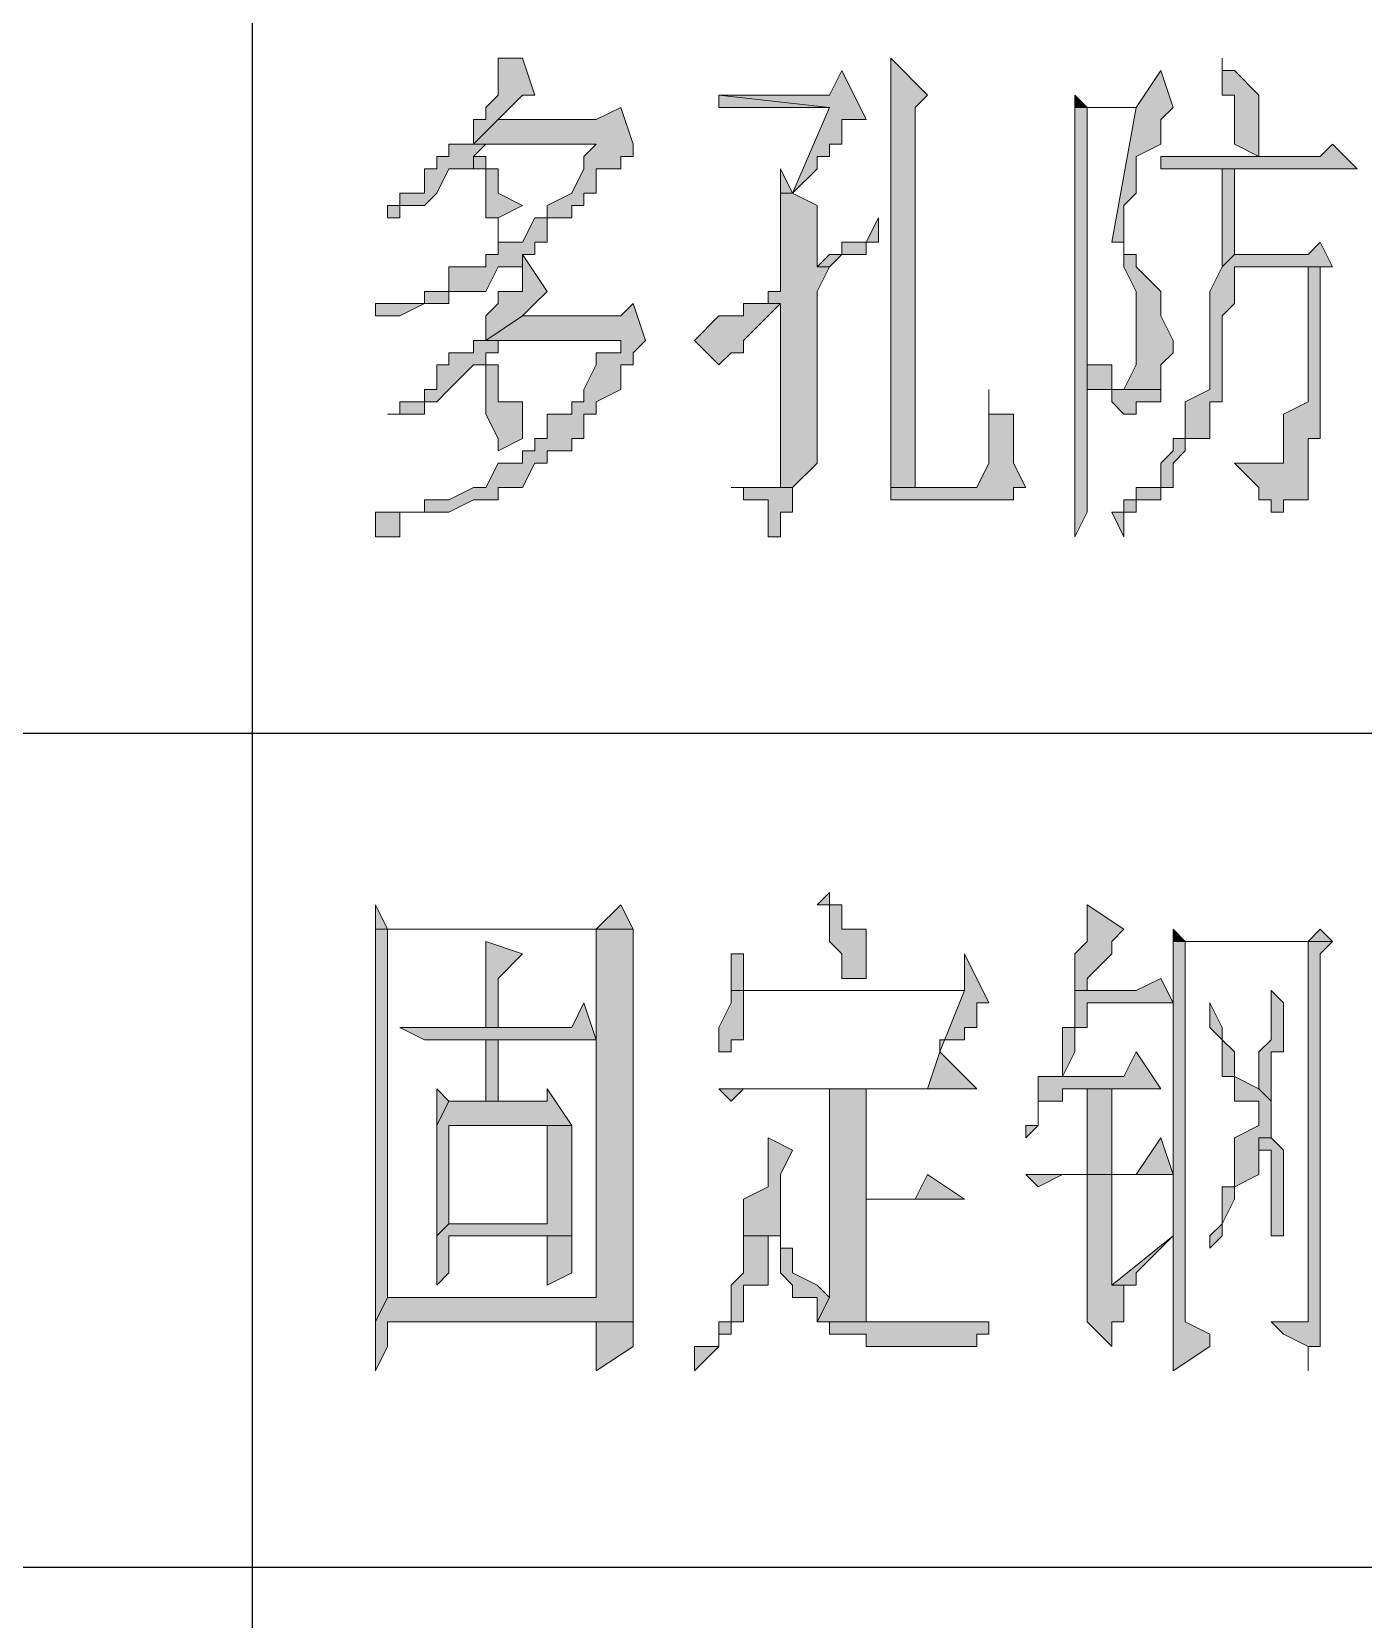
# Model space of a CAD drawing. Header units: millimetres. Extents: x 20 to 821, y 1 to 1134.
# Drawn here: x 616.32 to 635.85, y 272.26 to 295.55 of the extents above; entities that cross this region are included whole.
import ezdxf

# ---------------------------------------------------------------- set-up
doc = ezdxf.new("R2010")
doc.units = ezdxf.units.MM
doc.layers.add('1', color=7, linetype='Continuous')

msp = doc.modelspace()

# ---------------------------------------------------------------- hatches: boundary and pattern name
h = msp.add_hatch(color=0)
h.dxf.hatch_style = 2
h.paths.add_polyline_path([(623.52, 295.161732), (623.16, 295.161732), (623.16, 294.981732), (623.16, 294.621732), (622.98, 294.441732), (622.98, 294.261732), (622.8, 294.261732), (622.8, 293.901732), (623.16, 294.261732), (623.52, 294.621732), (623.7, 294.621732)])
h = msp.add_hatch(color=0)
h.dxf.hatch_style = 2
h.paths.add_polyline_path([(628.92, 295.161732), (628.92, 288.861732), (629.46, 288.861732), (629.28, 288.861732), (629.28, 289.221732), (629.28, 294.441732), (629.46, 294.621732)])
h = msp.add_hatch(color=0)
h.dxf.hatch_style = 2
h.paths.add_polyline_path([(633.78, 295.161732), (633.78, 294.621732), (633.96, 294.621732), (633.96, 293.901732), (634.32, 293.721732), (634.32, 294.621732), (633.96, 294.981732), (633.78, 294.981732)])
h = msp.add_hatch(color=0)
h.dxf.hatch_style = 2
h.paths.add_polyline_path([(628.2, 294.981732), (628.02, 294.621732), (626.4, 294.621732), (628.02, 294.441732), (627.48, 293.181732), (627.3, 293.181732), (627.3, 293.001732), (627.3, 291.741732), (627.12, 291.741732), (627.12, 291.561732), (626.76, 291.561732), (627.3, 291.561732), (627.3, 289.221732), (627.3, 288.861732), (627.12, 288.861732), (627.48, 288.861732), (627.84, 289.221732), (627.84, 291.741732), (628.02, 292.101732), (627.84, 292.101732), (627.84, 292.821732), (627.84, 293.001732), (627.48, 293.181732), (627.84, 293.541732), (627.84, 293.721732), (628.02, 293.721732), (628.02, 293.901732), (628.2, 293.901732), (628.2, 294.261732), (628.56, 294.261732)])
h = msp.add_hatch(color=0)
h.dxf.hatch_style = 2
h.paths.add_polyline_path([(632.88, 294.981732), (632.52, 294.441732), (631.62, 294.441732), (632.52, 294.441732), (632.16, 292.461732), (632.34, 292.461732), (632.34, 292.281732), (632.34, 292.101732), (632.52, 291.741732), (632.52, 290.661732), (632.34, 290.301732), (632.88, 290.301732), (632.88, 290.661732), (633.06, 290.841732), (633.06, 291.021732), (632.88, 291.381732), (632.88, 291.741732), (632.52, 292.101732), (632.52, 292.281732), (632.34, 292.281732), (632.34, 293.001732), (632.52, 293.181732), (632.52, 293.721732), (632.88, 293.901732), (632.88, 294.261732), (633.06, 294.441732)])
h = msp.add_hatch(color=0)
h.dxf.hatch_style = 2
h.paths.add_polyline_path([(624.96, 294.441732), (624.6, 294.261732), (623.16, 294.261732), (622.8, 293.901732), (624.6, 293.901732), (624.42, 293.721732), (624.42, 293.541732), (624.24, 293.181732), (623.88, 293.001732), (623.88, 292.821732), (623.7, 292.821732), (623.52, 292.461732), (623.16, 292.461732), (623.16, 292.281732), (622.98, 292.281732), (622.98, 292.101732), (622.44, 292.101732), (622.44, 291.741732), (622.08, 291.741732), (622.08, 291.561732), (621.36, 291.561732), (621.36, 291.381732), (621.72, 291.381732), (622.08, 291.561732), (622.44, 291.561732), (622.44, 291.741732), (622.98, 291.741732), (623.16, 292.101732), (623.52, 292.101732), (623.52, 292.281732), (623.7, 292.281732), (623.7, 292.461732), (623.88, 292.461732), (623.88, 292.821732), (624.24, 292.821732), (624.24, 293.001732), (624.42, 293.001732), (624.42, 293.181732), (624.6, 293.181732), (624.6, 293.541732), (624.96, 293.541732), (624.96, 293.721732), (625.14, 293.721732), (625.14, 293.901732)])
h = msp.add_hatch(color=0)
h.dxf.hatch_style = 2
h.paths.add_polyline_path([(626.4, 294.621732), (626.4, 294.441732), (626.58, 294.441732), (628.02, 294.441732)])
h = msp.add_hatch(color=0)
h.dxf.hatch_style = 2
h.paths.add_polyline_path([(631.62, 294.621732), (631.62, 294.441732), (631.8, 294.441732)])
h = msp.add_hatch(color=0)
h.dxf.hatch_style = 2
h.paths.add_polyline_path([(631.62, 294.441732), (631.62, 289.581732), (631.62, 288.141732), (631.8, 288.501732), (631.8, 294.441732), (632.52, 294.441732)])
h = msp.add_hatch(color=0)
h.dxf.hatch_style = 2
h.paths.add_polyline_path([(622.8, 293.901732), (622.44, 293.901732), (622.44, 293.721732), (622.26, 293.721732), (622.26, 293.541732), (622.08, 293.541732), (622.08, 293.181732), (621.72, 293.181732), (621.72, 293.001732), (621.54, 293.001732), (621.54, 292.821732), (621.72, 292.821732), (621.72, 293.001732), (622.08, 293.001732), (622.26, 293.181732), (622.44, 293.541732), (622.8, 293.541732), (622.8, 293.721732), (622.98, 293.721732), (622.8, 293.721732), (622.98, 293.901732), (624.6, 293.901732)])
h = msp.add_hatch(color=0)
h.dxf.hatch_style = 2
h.paths.add_polyline_path([(622.98, 293.721732), (622.8, 293.721732), (622.8, 293.541732), (622.98, 293.541732), (622.98, 293.181732), (622.98, 292.821732), (623.16, 292.821732), (623.16, 292.461732), (623.16, 292.821732), (623.52, 293.001732), (623.16, 293.181732), (623.16, 293.541732), (622.98, 293.541732)])
h = msp.add_hatch(color=0)
h.dxf.hatch_style = 2
h.paths.add_polyline_path([(635.4, 293.901732), (635.22, 293.721732), (632.88, 293.721732), (632.88, 293.541732), (635.76, 293.541732)])
h = msp.add_hatch(color=0)
h.dxf.hatch_style = 2
h.paths.add_polyline_path([(627.3, 293.541732), (627.3, 293.181732), (627.48, 293.181732)])
h = msp.add_hatch(color=0)
h.dxf.hatch_style = 2
h.paths.add_polyline_path([(633.96, 293.541732), (633.78, 293.541732), (633.78, 293.181732), (633.78, 292.101732), (633.96, 292.281732)])
h = msp.add_hatch(color=0)
h.dxf.hatch_style = 2
h.paths.add_polyline_path([(628.74, 292.821732), (628.56, 292.461732), (628.2, 292.461732), (628.2, 292.281732), (628.02, 292.281732), (627.84, 292.101732), (628.02, 292.101732), (628.2, 292.281732), (628.56, 292.281732), (628.56, 292.461732), (628.74, 292.461732)])
h = msp.add_hatch(color=0)
h.dxf.hatch_style = 2
h.paths.add_polyline_path([(635.22, 292.461732), (635.04, 292.281732), (633.96, 292.281732), (633.78, 292.101732), (633.6, 291.741732), (633.6, 290.301732), (633.24, 290.121732), (633.24, 289.581732), (633.06, 289.581732), (633.06, 289.401732), (632.88, 289.221732), (632.88, 288.861732), (632.52, 288.861732), (632.52, 288.681732), (632.34, 288.681732), (632.34, 288.501732), (632.16, 288.501732), (632.34, 288.141732), (632.34, 288.501732), (632.52, 288.501732), (632.52, 288.681732), (632.88, 288.681732), (632.88, 288.861732), (633.06, 288.861732), (633.06, 289.221732), (633.24, 289.401732), (633.24, 289.581732), (633.6, 289.581732), (633.6, 290.121732), (633.78, 290.121732), (633.78, 291.381732), (633.96, 291.561732), (633.96, 292.101732), (635.04, 292.101732), (635.4, 292.101732)])
h = msp.add_hatch(color=0)
h.dxf.hatch_style = 2
h.paths.add_polyline_path([(623.52, 292.281732), (623.52, 291.741732), (623.16, 291.741732), (623.16, 291.561732), (622.98, 291.381732), (622.98, 291.021732), (623.52, 291.381732), (623.7, 291.561732), (623.88, 291.741732)])
h = msp.add_hatch(color=0)
h.dxf.hatch_style = 2
h.paths.add_polyline_path([(635.4, 292.101732), (635.04, 292.101732), (635.04, 291.741732), (635.04, 290.121732), (634.68, 289.941732), (634.68, 289.221732), (634.5, 289.221732), (633.96, 289.221732), (634.32, 288.861732), (634.32, 288.681732), (634.5, 288.681732), (634.5, 288.501732), (634.68, 288.501732), (634.68, 288.681732), (635.04, 288.681732), (635.04, 288.861732), (635.04, 289.581732), (635.22, 289.581732), (635.22, 292.101732)])
h = msp.add_hatch(color=0)
h.dxf.hatch_style = 2
h.paths.add_polyline_path([(625.14, 291.561732), (624.96, 291.381732), (623.52, 291.381732), (622.98, 291.021732), (624.96, 291.021732), (624.96, 290.841732), (624.6, 290.841732), (624.6, 290.661732), (624.42, 290.301732), (624.42, 290.121732), (624.24, 290.121732), (624.24, 289.941732), (623.88, 289.941732), (623.88, 289.581732), (623.7, 289.581732), (623.7, 289.401732), (623.52, 289.401732), (623.52, 289.221732), (623.16, 289.221732), (622.98, 288.861732), (622.8, 288.861732), (622.44, 288.681732), (622.08, 288.681732), (622.08, 288.501732), (621.36, 288.501732), (621.36, 288.141732), (621.72, 288.141732), (621.72, 288.501732), (622.44, 288.501732), (622.8, 288.681732), (623.16, 288.681732), (623.16, 288.861732), (623.52, 288.861732), (623.7, 289.221732), (623.88, 289.221732), (623.88, 289.401732), (624.24, 289.401732), (624.24, 289.581732), (624.42, 289.581732), (624.42, 289.941732), (624.6, 289.941732), (624.6, 290.121732), (624.96, 290.301732), (624.96, 290.661732), (625.14, 290.661732), (625.14, 290.841732), (625.32, 291.021732)])
h = msp.add_hatch(color=0)
h.dxf.hatch_style = 2
h.paths.add_polyline_path([(626.76, 291.561732), (626.76, 291.381732), (626.58, 291.381732), (626.4, 291.381732), (626.04, 291.021732), (626.4, 290.661732), (626.58, 290.841732), (626.76, 290.841732), (626.76, 291.021732), (627.12, 291.381732), (627.3, 291.561732)])
h = msp.add_hatch(color=0)
h.dxf.hatch_style = 2
h.paths.add_polyline_path([(622.98, 291.021732), (622.8, 291.021732), (622.8, 290.841732), (622.44, 290.841732), (622.44, 290.661732), (622.26, 290.661732), (622.26, 290.301732), (622.08, 290.301732), (622.08, 290.121732), (621.72, 290.121732), (621.72, 289.941732), (621.54, 289.941732), (621.72, 289.941732), (622.08, 289.941732), (622.08, 290.121732), (622.26, 290.121732), (622.44, 290.301732), (622.8, 290.661732), (622.98, 290.661732), (622.98, 290.841732), (623.16, 290.841732), (623.16, 291.021732), (624.96, 291.021732)])
h = msp.add_hatch(color=0)
h.dxf.hatch_style = 2
h.paths.add_polyline_path([(622.98, 290.661732), (622.98, 289.941732), (623.16, 289.581732), (623.16, 289.401732), (623.52, 289.581732), (623.52, 290.121732), (623.16, 290.121732), (623.16, 290.661732)])
h = msp.add_hatch(color=0)
h.dxf.hatch_style = 2
h.paths.add_polyline_path([(631.8, 290.661732), (631.8, 290.301732), (632.16, 290.301732), (632.16, 290.121732), (632.34, 289.941732), (632.52, 289.941732), (632.52, 290.121732), (632.88, 290.121732), (632.88, 290.301732), (632.16, 290.301732), (632.16, 290.661732)])
h = msp.add_hatch(color=0)
h.dxf.hatch_style = 2
h.paths.add_polyline_path([(630.36, 290.301732), (630.36, 289.221732), (630.18, 288.861732), (628.92, 288.861732), (628.92, 288.681732), (630.36, 288.681732), (630.72, 288.681732), (630.72, 288.861732), (630.9, 288.861732), (630.72, 289.221732), (630.72, 289.941732), (630.36, 289.941732)])
h = msp.add_hatch(color=0)
h.dxf.hatch_style = 2
h.paths.add_polyline_path([(633.96, 289.221732), (634.5, 289.221732), (634.32, 289.221732)])
h = msp.add_hatch(color=0)
h.dxf.hatch_style = 2
h.paths.add_polyline_path([(626.58, 288.861732), (626.76, 288.861732), (626.76, 288.681732), (627.12, 288.681732), (627.12, 288.501732), (627.12, 288.141732), (627.3, 288.141732), (627.3, 288.501732), (627.48, 288.501732), (627.48, 288.861732), (627.12, 288.861732)])
h = msp.add_hatch(color=0)
h.dxf.hatch_style = 2
h.paths.add_polyline_path([(628.02, 282.921732), (627.84, 282.741732), (628.02, 282.741732), (628.02, 282.381732), (628.02, 282.201732), (628.2, 282.021732), (628.2, 281.661732), (628.56, 281.661732), (628.56, 282.381732), (628.2, 282.381732), (628.2, 282.741732), (628.02, 282.741732)])
h = msp.add_hatch(color=0)
h.dxf.hatch_style = 2
h.paths.add_polyline_path([(621.36, 282.741732), (621.36, 282.381732), (621.54, 282.381732)])
h = msp.add_hatch(color=0)
h.dxf.hatch_style = 2
h.paths.add_polyline_path([(624.96, 282.741732), (624.6, 282.381732), (621.36, 282.381732), (621.36, 282.201732), (621.36, 276.621732), (621.54, 276.981732), (621.54, 282.381732), (624.6, 282.381732), (625.14, 282.381732)])
h = msp.add_hatch(color=0)
h.dxf.hatch_style = 2
h.paths.add_polyline_path([(631.8, 282.741732), (631.8, 282.201732), (631.62, 282.021732), (631.62, 281.481732), (631.8, 281.481732), (631.8, 281.661732), (632.16, 282.021732), (632.16, 282.201732), (632.34, 282.381732)])
h = msp.add_hatch(color=0)
h.dxf.hatch_style = 2
h.paths.add_polyline_path([(625.14, 282.381732), (624.6, 282.381732), (624.6, 276.981732), (621.54, 276.981732), (621.36, 276.621732), (621.36, 275.901732), (621.54, 276.261732), (621.54, 276.621732), (624.6, 276.621732), (625.14, 276.621732), (625.14, 276.981732)])
h = msp.add_hatch(color=0)
h.dxf.hatch_style = 2
h.paths.add_polyline_path([(633.06, 282.381732), (633.06, 282.201732), (633.24, 282.201732)])
h = msp.add_hatch(color=0)
h.dxf.hatch_style = 2
h.paths.add_polyline_path([(635.22, 282.381732), (635.04, 282.201732), (633.06, 282.201732), (633.06, 282.021732), (633.06, 278.421732), (633.06, 278.061732), (633.06, 275.901732), (633.6, 276.261732), (633.6, 276.441732), (633.24, 276.621732), (633.24, 282.201732), (635.04, 282.201732), (635.4, 282.201732)])
h = msp.add_hatch(color=0)
h.dxf.hatch_style = 2
h.paths.add_polyline_path([(622.98, 282.201732), (622.98, 280.941732), (623.16, 280.941732), (623.16, 281.661732), (623.52, 282.021732)])
h = msp.add_hatch(color=0)
h.dxf.hatch_style = 2
h.paths.add_polyline_path([(635.4, 282.201732), (635.04, 282.201732), (635.04, 276.981732), (635.04, 276.621732), (634.5, 276.621732), (634.68, 276.441732), (635.04, 276.261732), (635.04, 275.901732), (635.04, 276.261732), (635.22, 276.261732), (635.22, 276.441732), (635.22, 282.021732)])
h = msp.add_hatch(color=0)
h.dxf.hatch_style = 2
h.paths.add_polyline_path([(630, 282.021732), (630, 281.481732), (626.76, 281.481732), (626.58, 281.481732), (630, 281.481732), (629.64, 280.581732), (629.64, 280.761732), (630, 280.761732), (630, 280.941732), (630.18, 280.941732), (630.18, 281.301732), (630.36, 281.301732)])
h = msp.add_hatch(color=0)
h.dxf.hatch_style = 2
h.paths.add_polyline_path([(626.76, 282.021732), (626.58, 282.021732), (626.58, 281.661732), (626.58, 281.481732), (626.76, 281.481732)])
h = msp.add_hatch(color=0)
h.dxf.hatch_style = 2
h.paths.add_polyline_path([(632.88, 281.661732), (632.52, 281.481732), (631.62, 281.481732), (631.62, 281.301732), (631.62, 280.941732), (631.44, 280.941732), (631.44, 280.221732), (631.62, 280.581732), (631.62, 280.941732), (631.8, 280.941732), (631.8, 281.301732), (633.06, 281.301732)])
h = msp.add_hatch(color=0)
h.dxf.hatch_style = 2
h.paths.add_polyline_path([(626.58, 281.481732), (626.58, 281.301732), (626.4, 280.941732), (626.4, 280.581732), (626.58, 280.581732), (626.58, 280.761732), (626.76, 280.761732), (626.76, 281.481732), (630, 281.481732)])
h = msp.add_hatch(color=0)
h.dxf.hatch_style = 2
h.paths.add_polyline_path([(634.5, 281.481732), (634.5, 280.761732), (634.32, 280.581732), (634.32, 280.041732), (634.5, 279.861732), (634.5, 280.581732), (634.68, 280.581732), (634.68, 281.301732)])
h = msp.add_hatch(color=0)
h.dxf.hatch_style = 2
h.paths.add_polyline_path([(624.42, 281.301732), (624.24, 280.941732), (621.72, 280.941732), (622.08, 280.761732), (624.6, 280.761732)])
h = msp.add_hatch(color=0)
h.dxf.hatch_style = 2
h.paths.add_polyline_path([(633.6, 281.301732), (633.6, 280.941732), (633.78, 280.761732), (633.78, 280.221732), (633.96, 280.221732), (633.96, 279.861732), (634.32, 279.861732), (634.32, 279.501732), (633.96, 279.321732), (633.96, 278.601732), (633.78, 278.601732), (633.78, 278.061732), (633.6, 277.881732), (633.6, 277.701732), (633.78, 277.881732), (633.78, 278.061732), (633.96, 278.421732), (633.96, 278.601732), (634.32, 278.781732), (634.32, 279.321732), (634.5, 279.321732), (634.5, 279.861732), (634.32, 280.041732), (633.96, 280.221732), (633.96, 280.581732), (633.78, 280.761732), (633.78, 280.941732)])
h = msp.add_hatch(color=0)
h.dxf.hatch_style = 2
h.paths.add_polyline_path([(622.98, 279.861732), (623.16, 279.861732), (623.16, 280.761732), (622.98, 280.761732)])
h = msp.add_hatch(color=0)
h.dxf.hatch_style = 2
h.paths.add_polyline_path([(629.64, 280.581732), (629.46, 280.041732), (626.4, 280.041732), (626.58, 279.861732), (626.76, 280.041732), (630.18, 280.041732)])
h = msp.add_hatch(color=0)
h.dxf.hatch_style = 2
h.paths.add_polyline_path([(632.52, 280.581732), (632.34, 280.221732), (631.08, 280.221732), (631.08, 280.041732), (631.08, 279.501732), (630.9, 279.501732), (630.9, 279.321732), (631.08, 279.501732), (631.08, 279.861732), (631.44, 279.861732), (631.44, 280.041732), (631.8, 280.041732), (632.88, 280.041732)])
h = msp.add_hatch(color=0)
h.dxf.hatch_style = 2
h.paths.add_polyline_path([(622.26, 280.041732), (622.26, 279.501732), (622.44, 279.861732)])
h = msp.add_hatch(color=0)
h.dxf.hatch_style = 2
h.paths.add_polyline_path([(623.88, 280.041732), (623.88, 279.861732), (623.16, 279.861732), (622.44, 279.861732), (622.26, 279.501732), (622.26, 277.881732), (622.44, 278.061732), (622.44, 279.501732), (623.88, 279.501732), (624.24, 279.501732)])
h = msp.add_hatch(color=0)
h.dxf.hatch_style = 2
h.paths.add_polyline_path([(628.56, 280.041732), (628.02, 280.041732), (628.02, 276.981732), (627.84, 276.621732), (629.28, 276.621732), (628.92, 276.621732), (628.56, 276.621732), (628.56, 278.421732), (630, 278.421732), (628.56, 278.421732)])
h = msp.add_hatch(color=0)
h.dxf.hatch_style = 2
h.paths.add_polyline_path([(631.8, 278.781732), (632.16, 278.781732), (632.16, 280.041732), (631.8, 280.041732)])
h = msp.add_hatch(color=0)
h.dxf.hatch_style = 2
h.paths.add_polyline_path([(624.24, 279.501732), (623.88, 279.501732), (623.88, 278.061732), (622.44, 278.061732), (622.26, 277.881732), (622.26, 277.161732), (622.44, 277.341732), (622.44, 277.881732), (623.88, 277.881732), (624.24, 277.881732), (624.24, 278.061732)])
h = msp.add_hatch(color=0)
h.dxf.hatch_style = 2
h.paths.add_polyline_path([(627.12, 279.321732), (627.12, 278.601732), (626.76, 278.421732), (626.76, 277.881732), (627.12, 277.881732), (627.3, 277.881732), (627.3, 277.701732), (627.3, 277.341732), (627.48, 277.161732), (627.48, 276.981732), (627.84, 276.981732), (627.84, 276.621732), (628.02, 276.981732), (627.84, 277.161732), (627.48, 277.341732), (627.48, 277.701732), (627.3, 277.701732), (627.3, 278.781732), (627.48, 279.141732)])
h = msp.add_hatch(color=0)
h.dxf.hatch_style = 2
h.paths.add_polyline_path([(632.88, 279.321732), (632.52, 278.781732), (630.9, 278.781732), (631.08, 278.601732), (631.44, 278.781732), (633.06, 278.781732)])
h = msp.add_hatch(color=0)
h.dxf.hatch_style = 2
h.paths.add_polyline_path([(634.5, 279.321732), (634.32, 279.321732), (634.32, 279.141732), (634.5, 279.141732), (634.5, 278.781732), (634.5, 277.881732), (634.68, 277.881732), (634.68, 279.141732)])
h = msp.add_hatch(color=0)
h.dxf.hatch_style = 2
h.paths.add_polyline_path([(629.46, 278.781732), (629.28, 278.421732), (628.56, 278.421732), (630, 278.421732)])
h = msp.add_hatch(color=0)
h.dxf.hatch_style = 2
h.paths.add_polyline_path([(632.16, 278.781732), (631.8, 278.781732), (631.8, 277.161732), (631.8, 276.621732), (632.16, 276.261732), (632.16, 276.621732), (632.34, 276.621732), (632.34, 277.161732), (632.16, 277.161732)])
h = msp.add_hatch(color=0)
h.dxf.hatch_style = 2
h.paths.add_polyline_path([(624.24, 277.881732), (623.88, 277.881732), (623.88, 277.161732), (624.24, 277.341732)])
h = msp.add_hatch(color=0)
h.dxf.hatch_style = 2
h.paths.add_polyline_path([(626.76, 277.881732), (626.76, 277.341732), (626.58, 277.161732), (626.58, 276.621732), (626.4, 276.621732), (626.4, 276.261732), (626.04, 276.261732), (626.04, 275.901732), (626.4, 276.261732), (626.4, 276.441732), (626.58, 276.441732), (626.58, 276.621732), (626.76, 276.621732), (626.76, 276.981732), (626.76, 277.161732), (627.12, 277.161732), (627.12, 277.881732)])
h = msp.add_hatch(color=0)
h.dxf.hatch_style = 2
h.paths.add_polyline_path([(633.06, 277.881732), (632.16, 277.161732), (632.52, 277.161732), (632.52, 277.341732), (632.88, 277.701732)])
h = msp.add_hatch(color=0)
h.dxf.hatch_style = 2
h.paths.add_polyline_path([(625.14, 276.621732), (624.6, 276.621732), (624.6, 275.901732), (625.14, 276.261732)])
h = msp.add_hatch(color=0)
h.dxf.hatch_style = 2
h.paths.add_polyline_path([(630.36, 276.621732), (628.02, 276.621732), (628.02, 276.441732), (628.56, 276.441732), (628.56, 276.261732), (629.28, 276.261732), (630.18, 276.261732), (630.18, 276.441732), (630.36, 276.441732)])
h = msp.add_hatch(color=0)
h.dxf.hatch_style = 2
h.paths.add_polyline_path([(634.5, 276.621732), (635.04, 276.621732), (634.68, 276.621732)])

# ---------------------------------------------------------------- linework, layer by layer
at = {"layer": '1', "color": 0, "lineweight": 25}
for points in [[(619.56, 89.781732), (619.56, 419.721732)], [(557.64, 285.261732), (821.16, 285.261732)], [(557.64, 273.021732), (821.16, 273.021732)]]:
    msp.add_lwpolyline(points, dxfattribs=at)
at = {"layer": '1', "color": 0, "lineweight": 5}
for points in [[(623.52, 295.161732), (623.16, 295.161732), (623.16, 294.981732), (623.16, 294.621732), (622.98, 294.441732), (622.98, 294.261732), (622.8, 294.261732), (622.8, 293.901732), (623.16, 294.261732), (623.52, 294.621732), (623.7, 294.621732), (623.52, 295.161732)], [(628.92, 295.161732), (628.92, 288.861732), (629.46, 288.861732), (629.28, 288.861732), (629.28, 289.221732), (629.28, 294.441732), (629.46, 294.621732), (628.92, 295.161732)], [(633.78, 295.161732), (633.78, 294.621732), (633.96, 294.621732), (633.96, 293.901732), (634.32, 293.721732), (634.32, 294.621732), (633.96, 294.981732), (633.78, 294.981732), (633.78, 295.161732)], [(628.2, 294.981732), (628.02, 294.621732), (626.4, 294.621732), (628.02, 294.441732), (627.48, 293.181732), (627.3, 293.181732), (627.3, 293.001732), (627.3, 291.741732), (627.12, 291.741732), (627.12, 291.561732), (626.76, 291.561732), (627.3, 291.561732), (627.3, 289.221732), (627.3, 288.861732), (627.12, 288.861732), (627.48, 288.861732), (627.84, 289.221732), (627.84, 289.221732), (627.84, 291.741732), (628.02, 292.101732), (627.84, 292.101732), (627.84, 292.821732), (627.84, 293.001732), (627.48, 293.181732), (627.84, 293.541732), (627.84, 293.721732), (628.02, 293.721732), (628.02, 293.901732), (628.2, 293.901732), (628.2, 294.261732), (628.56, 294.261732), (628.2, 294.981732)], [(632.88, 294.981732), (632.52, 294.441732), (631.62, 294.441732), (632.52, 294.441732), (632.16, 292.461732), (632.34, 292.461732), (632.34, 292.281732), (632.34, 292.101732), (632.52, 291.741732), (632.52, 290.661732), (632.34, 290.301732), (632.88, 290.301732), (632.88, 290.661732), (633.06, 290.841732), (633.06, 291.021732), (632.88, 291.381732), (632.88, 291.741732), (632.52, 292.101732), (632.52, 292.281732), (632.34, 292.281732), (632.34, 293.001732), (632.52, 293.181732), (632.52, 293.721732), (632.88, 293.901732), (632.88, 294.261732), (633.06, 294.441732), (632.88, 294.981732)], [(624.96, 294.441732), (624.6, 294.261732), (623.16, 294.261732), (622.8, 293.901732), (624.6, 293.901732), (624.42, 293.721732), (624.42, 293.541732), (624.24, 293.181732), (623.88, 293.001732), (623.88, 292.821732), (623.7, 292.821732), (623.52, 292.461732), (623.16, 292.461732), (623.16, 292.281732), (622.98, 292.281732), (622.98, 292.101732), (622.98, 292.101732), (622.44, 292.101732), (622.44, 291.741732), (622.08, 291.741732), (622.08, 291.561732), (621.36, 291.561732), (621.36, 291.381732), (621.72, 291.381732), (622.08, 291.561732), (622.44, 291.561732), (622.44, 291.741732), (622.98, 291.741732), (623.16, 292.101732), (623.52, 292.101732), (623.52, 292.281732), (623.7, 292.281732), (623.7, 292.461732), (623.88, 292.461732), (623.88, 292.821732), (624.24, 292.821732), (624.24, 293.001732), (624.42, 293.001732), (624.42, 293.181732), (624.6, 293.181732), (624.6, 293.541732), (624.96, 293.541732), (624.96, 293.721732), (625.14, 293.721732), (625.14, 293.901732), (624.96, 294.441732)], [(626.4, 294.621732), (626.4, 294.441732), (626.58, 294.441732), (628.02, 294.441732), (626.4, 294.621732)], [(631.62, 294.621732), (631.62, 294.441732), (631.8, 294.441732), (631.62, 294.621732)], [(631.62, 294.441732), (631.62, 289.581732), (631.62, 289.581732), (631.62, 288.141732), (631.8, 288.501732), (631.8, 294.441732), (632.52, 294.441732), (631.62, 294.441732)], [(622.8, 293.901732), (622.44, 293.901732), (622.44, 293.721732), (622.26, 293.721732), (622.26, 293.541732), (622.08, 293.541732), (622.08, 293.181732), (621.72, 293.181732), (621.72, 293.001732), (621.54, 293.001732), (621.54, 292.821732), (621.72, 292.821732), (621.72, 293.001732), (622.08, 293.001732), (622.26, 293.181732), (622.44, 293.541732), (622.8, 293.541732), (622.8, 293.721732), (622.98, 293.721732), (622.8, 293.721732), (622.98, 293.901732), (624.6, 293.901732), (622.8, 293.901732)], [(622.98, 293.721732), (622.8, 293.721732), (622.8, 293.541732), (622.98, 293.541732), (622.98, 293.181732), (622.98, 292.821732), (623.16, 292.821732), (623.16, 292.461732), (623.16, 292.821732), (623.52, 293.001732), (623.16, 293.181732), (623.16, 293.541732), (622.98, 293.541732), (622.98, 293.721732)], [(635.4, 293.901732), (635.22, 293.721732), (632.88, 293.721732), (632.88, 293.541732), (635.76, 293.541732), (635.4, 293.901732)], [(627.3, 293.541732), (627.3, 293.181732), (627.48, 293.181732), (627.3, 293.541732)], [(633.96, 293.541732), (633.78, 293.541732), (633.78, 293.181732), (633.78, 292.101732), (633.96, 292.281732), (633.96, 293.541732)], [(628.74, 292.821732), (628.56, 292.461732), (628.2, 292.461732), (628.2, 292.281732), (628.02, 292.281732), (627.84, 292.101732), (628.02, 292.101732), (628.2, 292.281732), (628.56, 292.281732), (628.56, 292.461732), (628.74, 292.461732), (628.74, 292.821732)], [(635.22, 292.461732), (635.04, 292.281732), (633.96, 292.281732), (633.78, 292.101732), (633.6, 291.741732), (633.6, 290.301732), (633.24, 290.121732), (633.24, 289.581732), (633.06, 289.581732), (633.06, 289.401732), (632.88, 289.221732), (632.88, 288.861732), (632.52, 288.861732), (632.52, 288.681732), (632.34, 288.681732), (632.34, 288.501732), (632.16, 288.501732), (632.34, 288.141732), (632.34, 288.501732), (632.52, 288.501732), (632.52, 288.681732), (632.88, 288.681732), (632.88, 288.861732), (633.06, 288.861732), (633.06, 289.221732), (633.24, 289.401732), (633.24, 289.581732), (633.6, 289.581732), (633.6, 290.121732), (633.78, 290.121732), (633.78, 291.381732), (633.96, 291.561732), (633.96, 292.101732), (635.04, 292.101732), (635.4, 292.101732), (635.22, 292.461732)], [(623.52, 292.281732), (623.52, 291.741732), (623.16, 291.741732), (623.16, 291.561732), (622.98, 291.381732), (622.98, 291.021732), (623.52, 291.381732), (623.7, 291.561732), (623.88, 291.741732), (623.52, 292.281732)], [(635.4, 292.101732), (635.04, 292.101732), (635.04, 291.741732), (635.04, 290.121732), (634.68, 289.941732), (634.68, 289.221732), (634.5, 289.221732), (633.96, 289.221732), (634.32, 288.861732), (634.32, 288.681732), (634.5, 288.681732), (634.5, 288.501732), (634.68, 288.501732), (634.68, 288.681732), (635.04, 288.681732), (635.04, 288.861732), (635.04, 289.581732), (635.22, 289.581732), (635.22, 292.101732), (635.4, 292.101732)], [(625.14, 291.561732), (624.96, 291.381732), (623.52, 291.381732), (622.98, 291.021732), (624.96, 291.021732), (624.96, 290.841732), (624.6, 290.841732), (624.6, 290.661732), (624.42, 290.301732), (624.42, 290.121732), (624.24, 290.121732), (624.24, 289.941732), (623.88, 289.941732), (623.88, 289.581732), (623.7, 289.581732), (623.7, 289.401732), (623.52, 289.401732), (623.52, 289.221732), (623.16, 289.221732), (622.98, 288.861732), (622.8, 288.861732), (622.44, 288.681732), (622.08, 288.681732), (622.08, 288.501732), (621.36, 288.501732), (621.36, 288.141732), (621.72, 288.141732), (621.72, 288.501732), (622.44, 288.501732), (622.8, 288.681732), (623.16, 288.681732), (623.16, 288.861732), (623.52, 288.861732), (623.7, 289.221732), (623.88, 289.221732), (623.88, 289.401732), (624.24, 289.401732), (624.24, 289.581732), (624.42, 289.581732), (624.42, 289.941732), (624.6, 289.941732), (624.6, 290.121732), (624.96, 290.301732), (624.96, 290.661732), (625.14, 290.661732), (625.14, 290.841732), (625.32, 291.021732), (625.14, 291.561732)], [(626.76, 291.561732), (626.76, 291.381732), (626.58, 291.381732), (626.4, 291.381732), (626.04, 291.021732), (626.4, 290.661732), (626.58, 290.841732), (626.76, 290.841732), (626.76, 291.021732), (627.12, 291.381732), (627.3, 291.561732), (626.76, 291.561732)], [(622.98, 291.021732), (622.8, 291.021732), (622.8, 290.841732), (622.44, 290.841732), (622.44, 290.661732), (622.26, 290.661732), (622.26, 290.301732), (622.08, 290.301732), (622.08, 290.121732), (621.72, 290.121732), (621.72, 289.941732), (621.54, 289.941732), (621.72, 289.941732), (622.08, 289.941732), (622.08, 290.121732), (622.26, 290.121732), (622.44, 290.301732), (622.44, 290.301732), (622.8, 290.661732), (622.98, 290.661732), (622.98, 290.841732), (623.16, 290.841732), (623.16, 291.021732), (624.96, 291.021732), (622.98, 291.021732)], [(622.98, 290.661732), (622.98, 289.941732), (623.16, 289.581732), (623.16, 289.401732), (623.52, 289.581732), (623.52, 290.121732), (623.16, 290.121732), (623.16, 290.661732), (622.98, 290.661732)], [(631.8, 290.661732), (631.8, 290.301732), (632.16, 290.301732), (632.16, 290.121732), (632.34, 289.941732), (632.52, 289.941732), (632.52, 290.121732), (632.88, 290.121732), (632.88, 290.301732), (632.16, 290.301732), (632.16, 290.661732), (631.8, 290.661732)], [(630.36, 290.301732), (630.36, 289.221732), (630.18, 288.861732), (628.92, 288.861732), (628.92, 288.681732), (630.36, 288.681732), (630.72, 288.681732), (630.72, 288.861732), (630.9, 288.861732), (630.72, 289.221732), (630.72, 289.941732), (630.36, 289.941732), (630.36, 290.301732)], [(633.96, 289.221732), (634.5, 289.221732), (634.32, 289.221732), (633.96, 289.221732)], [(626.58, 288.861732), (626.76, 288.861732), (626.76, 288.681732), (627.12, 288.681732), (627.12, 288.501732), (627.12, 288.141732), (627.3, 288.141732), (627.3, 288.501732), (627.48, 288.501732), (627.48, 288.861732), (627.12, 288.861732), (626.58, 288.861732)], [(628.02, 282.921732), (627.84, 282.741732), (628.02, 282.741732), (628.02, 282.381732), (628.02, 282.201732), (628.2, 282.021732), (628.2, 281.661732), (628.56, 281.661732), (628.56, 282.381732), (628.2, 282.381732), (628.2, 282.741732), (628.02, 282.741732), (628.02, 282.921732)], [(621.36, 282.741732), (621.36, 282.381732), (621.54, 282.381732), (621.36, 282.741732)], [(624.96, 282.741732), (624.6, 282.381732), (621.36, 282.381732), (621.36, 282.201732), (621.36, 276.621732), (621.54, 276.981732), (621.54, 282.381732), (624.6, 282.381732), (625.14, 282.381732), (624.96, 282.741732)], [(631.8, 282.741732), (631.8, 282.201732), (631.62, 282.021732), (631.62, 281.481732), (631.8, 281.481732), (631.8, 281.661732), (632.16, 282.021732), (632.16, 282.201732), (632.34, 282.381732), (631.8, 282.741732)], [(625.14, 282.381732), (624.6, 282.381732), (624.6, 276.981732), (621.54, 276.981732), (621.36, 276.621732), (621.36, 275.901732), (621.54, 276.261732), (621.54, 276.621732), (624.6, 276.621732), (625.14, 276.621732), (625.14, 276.981732), (625.14, 282.381732)], [(633.06, 282.381732), (633.06, 282.201732), (633.24, 282.201732), (633.06, 282.381732)], [(635.22, 282.381732), (635.04, 282.201732), (633.06, 282.201732), (633.06, 282.021732), (633.06, 278.421732), (633.06, 278.061732), (633.06, 275.901732), (633.6, 276.261732), (633.6, 276.441732), (633.24, 276.621732), (633.24, 282.201732), (635.04, 282.201732), (635.4, 282.201732), (635.22, 282.381732)], [(622.98, 282.201732), (622.98, 280.941732), (623.16, 280.941732), (623.16, 281.661732), (623.52, 282.021732), (622.98, 282.201732)], [(635.4, 282.201732), (635.04, 282.201732), (635.04, 276.981732), (635.04, 276.621732), (634.5, 276.621732), (634.68, 276.441732), (635.04, 276.261732), (635.04, 275.901732), (635.04, 276.261732), (635.22, 276.261732), (635.22, 276.441732), (635.22, 282.021732), (635.4, 282.201732)], [(630, 282.021732), (630, 281.481732), (626.76, 281.481732), (626.58, 281.481732), (630, 281.481732), (629.64, 280.581732), (629.64, 280.761732), (630, 280.761732), (630, 280.941732), (630.18, 280.941732), (630.18, 281.301732), (630.36, 281.301732), (630, 282.021732)], [(626.76, 282.021732), (626.58, 282.021732), (626.58, 281.661732), (626.58, 281.481732), (626.76, 281.481732), (626.76, 282.021732)], [(632.88, 281.661732), (632.52, 281.481732), (631.62, 281.481732), (631.62, 281.301732), (631.62, 280.941732), (631.44, 280.941732), (631.44, 280.221732), (631.62, 280.581732), (631.62, 280.941732), (631.8, 280.941732), (631.8, 281.301732), (633.06, 281.301732), (632.88, 281.661732)], [(626.58, 281.481732), (626.58, 281.301732), (626.4, 280.941732), (626.4, 280.581732), (626.58, 280.581732), (626.58, 280.761732), (626.76, 280.761732), (626.76, 281.481732), (630, 281.481732), (626.58, 281.481732)], [(634.5, 281.481732), (634.5, 280.761732), (634.32, 280.581732), (634.32, 280.041732), (634.5, 279.861732), (634.5, 280.581732), (634.68, 280.581732), (634.68, 281.301732), (634.5, 281.481732)], [(624.42, 281.301732), (624.24, 280.941732), (621.72, 280.941732), (622.08, 280.761732), (624.6, 280.761732), (624.42, 281.301732)], [(633.6, 281.301732), (633.6, 280.941732), (633.78, 280.761732), (633.78, 280.221732), (633.96, 280.221732), (633.96, 279.861732), (634.32, 279.861732), (634.32, 279.501732), (633.96, 279.321732), (633.96, 278.601732), (633.78, 278.601732), (633.78, 278.061732), (633.6, 277.881732), (633.6, 277.701732), (633.6, 277.701732), (633.78, 277.881732), (633.78, 278.061732), (633.96, 278.421732), (633.96, 278.601732), (634.32, 278.781732), (634.32, 279.321732), (634.5, 279.321732), (634.5, 279.861732), (634.32, 280.041732), (633.96, 280.221732), (633.96, 280.581732), (633.78, 280.761732), (633.78, 280.941732), (633.6, 281.301732)], [(622.98, 279.861732), (623.16, 279.861732), (623.16, 280.761732), (622.98, 280.761732), (622.98, 279.861732)], [(629.64, 280.581732), (629.46, 280.041732), (626.4, 280.041732), (626.58, 279.861732), (626.76, 280.041732), (630.18, 280.041732), (629.64, 280.581732)], [(632.52, 280.581732), (632.34, 280.221732), (631.08, 280.221732), (631.08, 280.041732), (631.08, 279.501732), (630.9, 279.501732), (630.9, 279.321732), (631.08, 279.501732), (631.08, 279.861732), (631.44, 279.861732), (631.44, 280.041732), (631.8, 280.041732), (632.88, 280.041732), (632.52, 280.581732)], [(622.26, 280.041732), (622.26, 279.501732), (622.44, 279.861732), (622.26, 280.041732)], [(623.88, 280.041732), (623.88, 279.861732), (623.16, 279.861732), (622.44, 279.861732), (622.26, 279.501732), (622.26, 277.881732), (622.44, 278.061732), (622.44, 279.501732), (623.88, 279.501732), (624.24, 279.501732), (623.88, 280.041732)], [(628.56, 280.041732), (628.02, 280.041732), (628.02, 276.981732), (627.84, 276.621732), (629.28, 276.621732), (628.92, 276.621732), (628.56, 276.621732), (628.56, 278.421732), (630, 278.421732), (628.56, 278.421732), (628.56, 280.041732)], [(631.8, 278.781732), (632.16, 278.781732), (632.16, 280.041732), (631.8, 280.041732), (631.8, 278.781732)], [(624.24, 279.501732), (623.88, 279.501732), (623.88, 278.061732), (622.44, 278.061732), (622.26, 277.881732), (622.26, 277.161732), (622.44, 277.341732), (622.44, 277.881732), (623.88, 277.881732), (624.24, 277.881732), (624.24, 278.061732), (624.24, 279.501732)], [(627.12, 279.321732), (627.12, 278.601732), (626.76, 278.421732), (626.76, 277.881732), (627.12, 277.881732), (627.3, 277.881732), (627.3, 277.701732), (627.3, 277.341732), (627.48, 277.161732), (627.48, 276.981732), (627.84, 276.981732), (627.84, 276.621732), (628.02, 276.981732), (627.84, 277.161732), (627.48, 277.341732), (627.48, 277.701732), (627.3, 277.701732), (627.3, 278.781732), (627.48, 279.141732), (627.12, 279.321732)], [(632.88, 279.321732), (632.52, 278.781732), (630.9, 278.781732), (631.08, 278.601732), (631.44, 278.781732), (633.06, 278.781732), (632.88, 279.321732)], [(634.5, 279.321732), (634.32, 279.321732), (634.32, 279.141732), (634.5, 279.141732), (634.5, 278.781732), (634.5, 277.881732), (634.68, 277.881732), (634.68, 279.141732), (634.5, 279.321732)], [(629.46, 278.781732), (629.28, 278.421732), (628.56, 278.421732), (630, 278.421732), (629.46, 278.781732)], [(632.16, 278.781732), (631.8, 278.781732), (631.8, 277.161732), (631.8, 276.621732), (632.16, 276.261732), (632.16, 276.621732), (632.34, 276.621732), (632.34, 277.161732), (632.16, 277.161732), (632.16, 278.781732)], [(624.24, 277.881732), (623.88, 277.881732), (623.88, 277.161732), (624.24, 277.341732), (624.24, 277.881732)], [(626.76, 277.881732), (626.76, 277.341732), (626.58, 277.161732), (626.58, 276.621732), (626.4, 276.621732), (626.4, 276.261732), (626.04, 276.261732), (626.04, 275.901732), (626.4, 276.261732), (626.4, 276.441732), (626.58, 276.441732), (626.58, 276.621732), (626.76, 276.621732), (626.76, 276.981732), (626.76, 276.981732), (626.76, 277.161732), (627.12, 277.161732), (627.12, 277.881732), (626.76, 277.881732)], [(633.06, 277.881732), (632.16, 277.161732), (632.52, 277.161732), (632.52, 277.341732), (632.88, 277.701732), (633.06, 277.881732)], [(625.14, 276.621732), (624.6, 276.621732), (624.6, 275.901732), (625.14, 276.261732), (625.14, 276.621732)], [(630.36, 276.621732), (628.02, 276.621732), (628.02, 276.441732), (628.56, 276.441732), (628.56, 276.261732), (629.28, 276.261732), (629.28, 276.261732), (630.18, 276.261732), (630.18, 276.441732), (630.36, 276.441732), (630.36, 276.621732)], [(634.5, 276.621732), (635.04, 276.621732), (634.68, 276.621732), (634.5, 276.621732)]]:
    msp.add_lwpolyline(points, dxfattribs=at)

doc.saveas('drawing.dxf')
